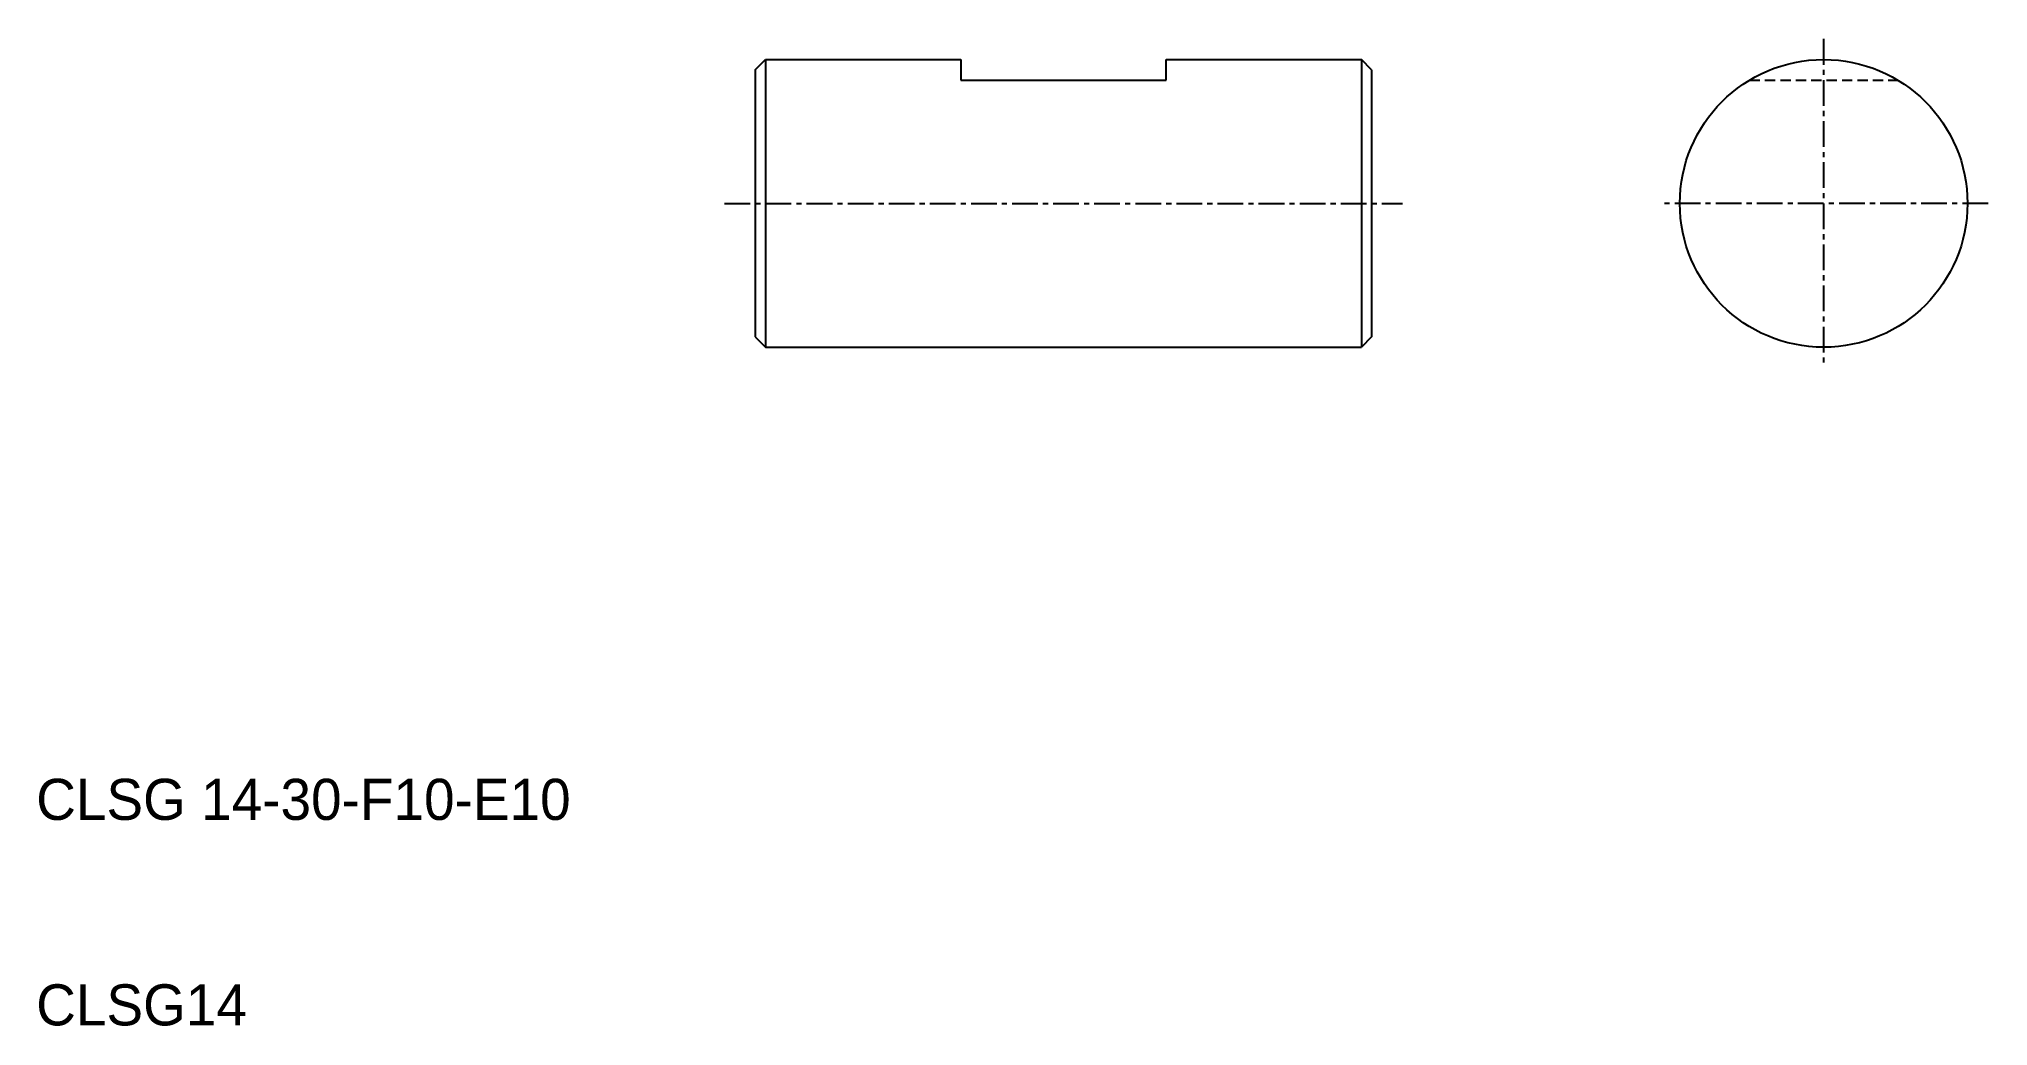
# Model space of a CAD drawing. Extents: x 72.8 to 167.7, y 0.3 to 48.3.
import ezdxf

# ---------------------------------------------------------------- set-up
doc = ezdxf.new("R2010")
doc.units = 0
doc.linetypes.add('CENTER', pattern=[2, 1.25, -0.25, 0.25, -0.25])
doc.linetypes.add('DASHED', pattern=[0.75, 0.5, -0.25])
doc.layers.get('0').update_dxf_attribs({"linetype": 'CONTINUOUS'})
doc.layers.add('CENTER', color=1, linetype='CENTER')

msp = doc.modelspace()

# ---------------------------------------------------------------- linework, layer by layer
for p, q in [((107.674, 46.779), (108.174, 47.279)), ((107.674, 46.779), (107.674, 33.779)), ((108.174, 47.279), (108.174, 33.279)), ((108.174, 47.279), (117.674, 47.279)), ((117.674, 47.279), (117.674, 46.279)), ((127.674, 46.279), (127.674, 47.279)), ((127.674, 47.279), (137.174, 47.279)), ((137.174, 47.279), (137.174, 33.279)), ((137.674, 46.779), (137.174, 47.279)), ((137.674, 46.779), (137.674, 33.779)), ((117.674, 46.279), (127.674, 46.279)), ((107.674, 33.779), (108.174, 33.279)), ((108.174, 33.279), (137.174, 33.279)), ((137.674, 33.779), (137.174, 33.279))]:
    msp.add_line(p, q)
at = {"color": 3, "linetype": 'DASHED'}
msp.add_line((156.068, 46.279), (163.279, 46.279), dxfattribs=at)
at = {"color": 7, "linetype": 'CONTINUOUS'}
msp.add_circle((159.674, 40.279), 7, dxfattribs=at)
at = {"layer": 'CENTER', "color": 1, "linetype": 'CENTER'}
for p, q in [((159.674, 48.279), (159.674, 32.279)), ((106.174, 40.279), (139.174, 40.279)), ((167.674, 40.279), (151.674, 40.279))]:
    msp.add_line(p, q, dxfattribs=at)

# ---------------------------------------------------------------- texts
for s, p in [('CLSG 14-30-F10-E10', (72.674, 10.279)), ('CLSG14', (72.674, 0.279))]:
    msp.add_text(s, height=2).set_placement(p)

doc.saveas('drawing.dxf')
